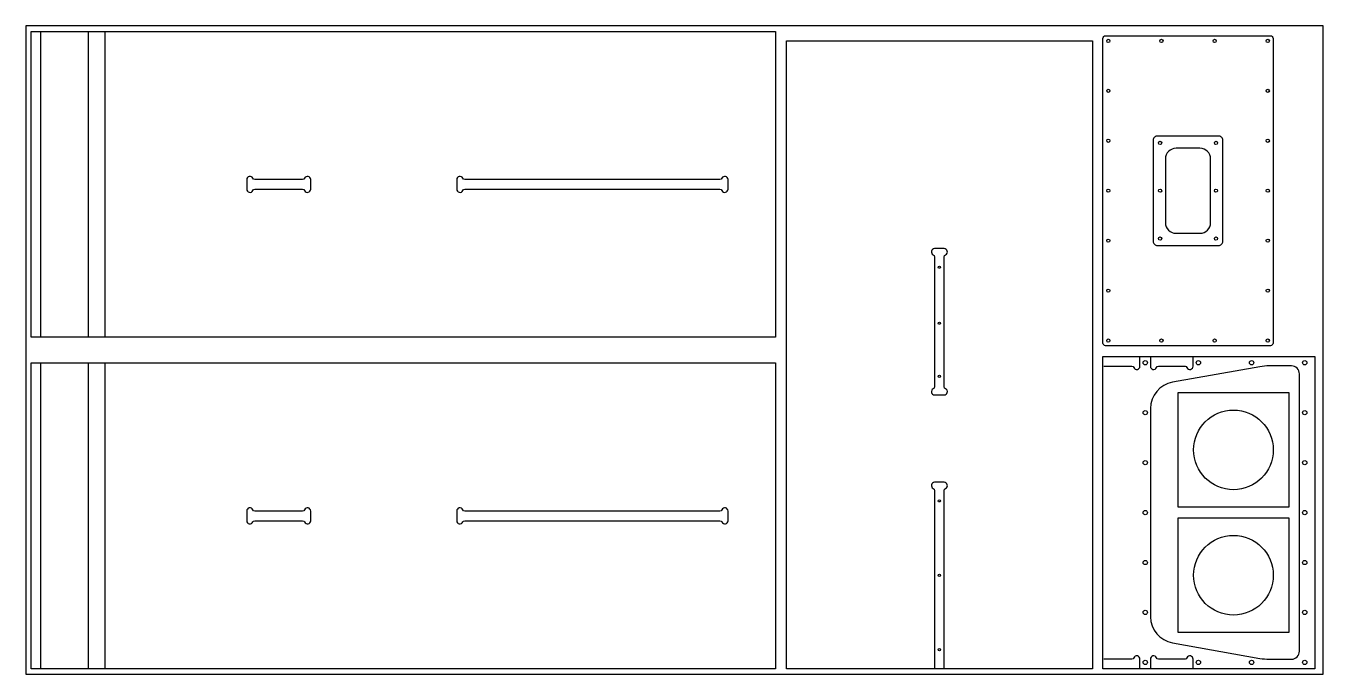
# Model space of a CAD drawing. Header units: millimetres. Extents: x 0 to 2440, y 0 to 1220.
import ezdxf

# ---------------------------------------------------------------- set-up
doc = ezdxf.new("R2010")
doc.units = ezdxf.units.MM
for name, color, linetype, true_color in [('Basisplaat', 7, 'Continuous', 0x000000), ('Boorgaten', 7, 'Continuous', 0x000000), ('Onderdelen', 7, 'Continuous', 0x000000)]:
    doc.layers.add(name, color=color, linetype=linetype, true_color=true_color)

msp = doc.modelspace()

# ---------------------------------------------------------------- linework, layer by layer
at = {"layer": 'Basisplaat'}
msp.add_lwpolyline([(0, 0), (2440, 0), (2440, 1220), (0, 1220)], close=True, dxfattribs=at)
at = {"layer": 'Boorgaten'}
for centre, radius in [((2036, 1191.8), 3), ((2136, 1191.8), 3), ((2236, 1191.8), 3), ((2336, 1191.8), 3), ((2036, 1097.8), 3), ((2336, 1097.8), 3), ((2036, 1003.8), 3), ((2133.5, 999.8), 3), ((2238.5, 999.8), 3), ((2336, 1003.8), 3), ((2036, 909.8), 3), ((2133.5, 909.8), 3), ((2238.5, 909.8), 3), ((2336, 909.8), 3), ((2036, 815.8), 3), ((2133.5, 819.8), 3), ((2238.5, 819.8), 3), ((2336, 815.8), 3), ((1718.2, 765.75199), 2), ((2036, 721.8), 3), ((2336, 721.8), 3), ((1718.2, 660.35199), 2), ((2036, 627.8), 3), ((2136, 627.8), 3), ((2236, 627.8), 3), ((2336, 627.8), 3), ((2105.54262, 586), 4), ((2205.54262, 586), 4), ((2305.54262, 586), 4), ((2405.54262, 586), 4), ((1718.2, 560.35199), 2), ((2105.54262, 492), 4), ((2405.54262, 492), 4), ((2105.54262, 398), 4), ((2405.54262, 398), 4), ((1718.2, 325.92199), 2), ((2105.54262, 304), 4), ((2405.54262, 304), 4), ((2105.54262, 210), 4), ((2405.54262, 210), 4), ((1718.2, 185.90493), 2), ((2105.54262, 116), 4), ((2405.54262, 116), 4), ((1718.2, 45.88788), 2), ((2105.54262, 22), 4), ((2205.54262, 22), 4), ((2305.54262, 22), 4), ((2405.54262, 22), 4)]:
    msp.add_circle(centre, radius, dxfattribs=at)
at = {"layer": 'Onderdelen'}
for points in [[(10, 1209.6), (1410, 1209.6), (1410, 634), (10, 634)], [(2006, 10), (1430.4, 10), (1430.4, 1191.84375), (2006, 1191.84375)], [(10, 585.6), (1410, 585.6), (1410, 10), (10, 10)], [(2025.9704, 10), (2025.9704, 597.6), (2424.79229, 597.6), (2424.79229, 10)], [(2375.80399, 530), (2375.80399, 314), (2167.14793, 314), (2167.14793, 530)], [(2375.80399, 294), (2375.80399, 78), (2167.14793, 78), (2167.14793, 294)]]:
    msp.add_lwpolyline(points, close=True, dxfattribs=at)
for points in [[(28.2, 634), (28.2, 1209.6)], [(117.26131, 1209.6), (117.26131, 634)], [(149, 634), (149, 1209.6)], [(28.2, 10), (28.2, 585.6)], [(117.26131, 585.6), (117.26131, 10)], [(149, 10), (149, 585.6)]]:
    msp.add_lwpolyline(points, dxfattribs=at)
for points in [[(2341, 1201.6, -0.4142135624), (2346, 1196.6), (2346, 623, -0.4142135624), (2341, 618), (2031, 618, -0.4142135624), (2026, 623), (2026, 1196.6, -0.4142135624), (2031, 1201.6)], [(2120.5, 814.8, 0.4142135624), (2128.5, 806.8), (2243.5, 806.8, 0.4142135624), (2251.5, 814.8), (2251.5, 1004.8, 0.4142135624), (2243.5, 1012.8), (2128.5, 1012.8, 0.4142135624), (2120.5, 1004.8)], [(2143.5, 849.8, 0.4142135624), (2163.5, 829.8), (2208.5, 829.8, 0.4142135624), (2228.5, 849.8), (2228.5, 969.8, 0.4142135624), (2208.5, 989.8), (2163.5, 989.8, 0.4142135624), (2143.5, 969.8)], [(415.27409, 912.7, 0.8128360428), (426.77318, 910.3, -0.2982166116), (430.43924, 912.7), (520.50894, 912.7, -0.2982166116), (524.175, 910.3, 0.8128360428), (535.67409, 912.7), (535.67409, 930.9, 0.8128360428), (524.175, 933.3, -0.2982166116), (520.50894, 930.9), (430.43924, 930.9, -0.2982166116), (426.77318, 933.3, 0.8128360428), (415.27409, 930.9)], [(810.27409, 912.7, 0.8128360428), (821.77318, 910.3, -0.2982166116), (825.43924, 912.7), (1305.50894, 912.7, -0.2982166116), (1309.175, 910.3, 0.8128360428), (1320.67409, 912.7), (1320.67409, 930.9, 0.8128360428), (1309.175, 933.3, -0.2982166116), (1305.50894, 930.9), (825.43924, 930.9, -0.2982166116), (821.77318, 933.3, 0.8128360428), (810.27409, 930.9)], [(1709.1, 525.35199), (1727.3, 525.35199, 0.8128360428), (1729.7, 536.85108, -0.2982166116), (1727.3, 540.51714), (1727.3, 785.58684, -0.2982166116), (1729.7, 789.2529, 0.8128360428), (1727.3, 800.75199), (1709.1, 800.75199, 0.8128360428), (1706.7, 789.2529, -0.2982166116), (1709.1, 785.58684), (1709.1, 540.51714, -0.2982166116), (1706.7, 536.85108, 0.8128360428)], [(2115.54262, 107.97582, 0.3635059946), (2156.77947, 58.74974), (2320.81819, 29.54783, 0.0440716979), (2338.34448, 28), (2380.54262, 28, 0.4142135624), (2395.54262, 43), (2395.54262, 565, 0.4142135624), (2380.54262, 580), (2338.34448, 580, 0.0440716979), (2320.81819, 578.45217), (2156.77947, 549.25026, 0.3635059946), (2115.54262, 500.02418)], [(415.27409, 288.7, 0.8128360428), (426.77318, 286.3, -0.2982166116), (430.43924, 288.7), (520.50894, 288.7, -0.2982166116), (524.175, 286.3, 0.8128360428), (535.67409, 288.7), (535.67409, 306.9, 0.8128360428), (524.175, 309.3, -0.2982166116), (520.50894, 306.9), (430.43924, 306.9, -0.2982166116), (426.77318, 309.3, 0.8128360428), (415.27409, 306.9)], [(810.27409, 288.7, 0.8128360428), (821.77318, 286.3, -0.2982166116), (825.43924, 288.7), (1305.50894, 288.7, -0.2982166116), (1309.175, 286.3, 0.8128360428), (1320.67409, 288.7), (1320.67409, 306.9, 0.8128360428), (1309.175, 309.3, -0.2982166116), (1305.50894, 306.9), (825.43924, 306.9, -0.2982166116), (821.77318, 309.3, 0.8128360428), (810.27409, 306.9)]]:
    msp.add_lwpolyline(points, format="xyb", close=True, dxfattribs=at)
for points in [[(2027.77575, 579.4), (2080.35862, 579.4, -0.2982166116), (2084.02468, 577, 0.8128360428), (2095.52377, 579.4), (2095.52377, 597.6)], [(2115.12377, 597.6), (2115.12377, 579.4, 0.8128360428), (2126.62286, 577, -0.2982166116), (2130.28892, 579.4), (2180.35862, 579.4, -0.2982166116), (2184.02468, 577, 0.8128360428), (2195.52377, 579.4), (2195.52377, 597.6)], [(1727.3, 10), (1727.3, 345.75684, -0.2982166116), (1729.7, 349.4229, 0.8128360428), (1727.3, 360.92199), (1709.1, 360.92199, 0.8128360428), (1706.7, 349.4229, -0.2982166116), (1709.1, 345.75684), (1709.1, 10)], [(2095.52377, 10), (2095.52377, 28.2, 0.8128360428), (2084.02468, 30.6, -0.2982166116), (2080.35862, 28.2), (2027.77575, 28.2)], [(2195.52377, 10), (2195.52377, 28.2, 0.8128360428), (2184.02468, 30.6, -0.2982166116), (2180.35862, 28.2), (2130.28892, 28.2, -0.2982166116), (2126.62286, 30.6, 0.8128360428), (2115.12377, 28.2), (2115.12377, 10)]]:
    msp.add_lwpolyline(points, format="xyb", dxfattribs=at)
for centre in [(2271.46331, 422), (2271.46331, 186)]:
    msp.add_circle(centre, 75, dxfattribs=at)

doc.saveas('drawing.dxf')
